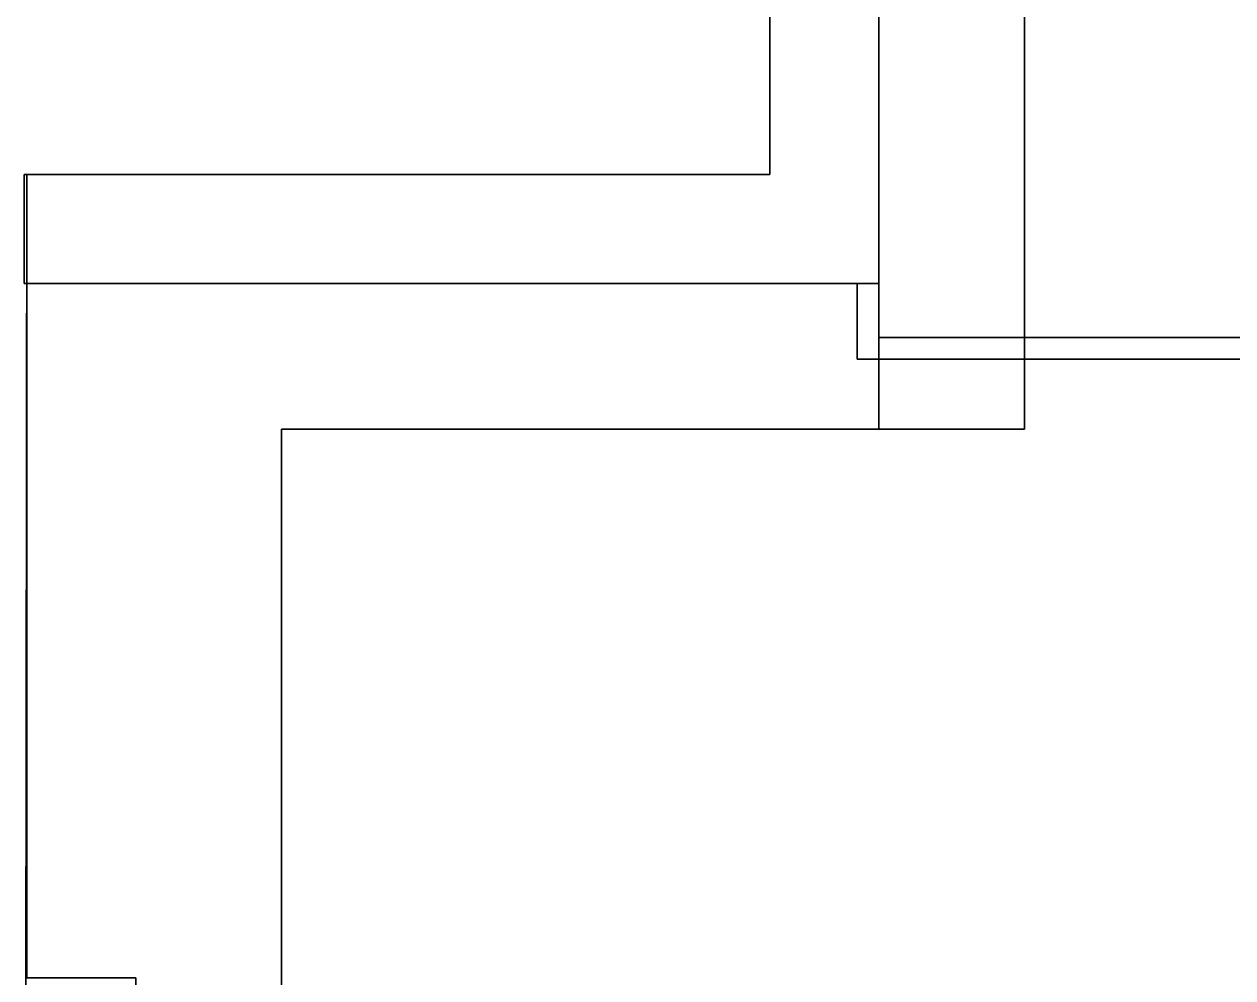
# Model space of a CAD drawing. Extents: x 0 to 7800, y -5130 to 1.
# Drawn here: x 0 to 1662, y -2660 to -1348 of the extents above; entities that cross this region are included whole.
import ezdxf

# ---------------------------------------------------------------- set-up
doc = ezdxf.new("R2010")
doc.units = 0
for name, color, linetype in [('LAYER0', 7, 'CONTINUOUS'), ('LAYER1', 7, 'CONTINUOUS'), ('LAYER2', 7, 'CONTINUOUS'), ('LAYER3', 2, 'CONTINUOUS'), ('LAYER908', 2, 'CONTINUOUS')]:
    doc.layers.add(name, color=color, linetype=linetype)

msp = doc.modelspace()

# ---------------------------------------------------------------- linework, layer by layer
at = {"layer": 'LAYER0'}
for points, invisible_edges in [([(4030.693, -54.002, -5), (1025.693, -1555.002, -5), (1025.693, -54.002, -5), (4030.693, -54.002, -5)], 1), ([(1025.693, -1555.002, -5), (4030.693, -54.002, -5), (1412.693, -4773.002, -5), (1025.693, -1555.002, -5)], 7), ([(1025.693, -54.002), (1025.693, -1555.002, -5), (1025.693, -1555.002), (1025.693, -54.002)], 1), ([(1025.693, -1555.002, -5), (1025.693, -54.002), (1025.693, -54.002, -5), (1025.693, -1555.002, -5)], 1), ([(1025.693, -1555.002), (1412.693, -4773.002), (1025.693, -54.002), (1025.693, -1555.002)], 3), ([(1025.693, -54.002), (1412.693, -4773.002), (4030.693, -54.002), (1025.693, -54.002)], 3), ([(1412.693, -4773.002, -5), (4030.693, -54.002, -5), (1412.693, -5130.002, -5), (1412.693, -4773.002, -5)], 3), ([(1412.693, -5130.002, -5), (4030.693, -54.002, -5), (2602.693, -4730.002, -5), (1412.693, -5130.002, -5)], 7), ([(4030.693, -54.002), (1412.693, -4773.002), (2602.693, -4730.002), (4030.693, -54.002)], 7), ([(3.6928, -1555.002, -5), (1412.693, -4773.002, -5), (0.0028, -4773.002, -5), (3.6928, -1555.002, -5)], 1), ([(3.6928, -1555.002), (0.0028, -4773.002, -5), (0.0028, -4773.002), (3.6928, -1555.002)], 1), ([(0.0028, -4773.002, -5), (3.6928, -1555.002), (3.6928, -1555.002, -5), (0.0028, -4773.002, -5)], 1), ([(1412.693, -4773.002), (3.6928, -1555.002), (0.0028, -4773.002), (1412.693, -4773.002)], 1), ([(1412.693, -4773.002, -5), (3.6928, -1555.002, -5), (1025.693, -1555.002, -5), (1412.693, -4773.002, -5)], 5), ([(3.6928, -1555.002), (1025.693, -1555.002, -5), (3.6928, -1555.002, -5), (3.6928, -1555.002)], 1), ([(1025.693, -1555.002, -5), (3.6928, -1555.002), (1025.693, -1555.002), (1025.693, -1555.002, -5)], 1), ([(3.6928, -1555.002), (1412.693, -4773.002), (1025.693, -1555.002), (3.6928, -1555.002)], 3)]:
    msp.add_3dface(points, dxfattribs=dict(at, invisible_edges=invisible_edges))
at = {"layer": 'LAYER1'}
for points, invisible_edges in [([(1175.694, -1705), (1145.694, -1809), (1145.694, -1705), (1175.694, -1705)], 1), ([(1145.694, -1809), (1175.694, -1705), (1175.694, -1779), (1145.694, -1809)], 5), ([(1145.694, -1705, 10), (1145.694, -1809), (1145.694, -1809, 10), (1145.694, -1705, 10)], 1), ([(1145.694, -1809), (1145.694, -1705, 10), (1145.694, -1705), (1145.694, -1809)], 1), ([(1145.694, -1705, 10), (1175.694, -1705), (1145.694, -1705), (1145.694, -1705, 10)], 1), ([(1175.694, -1705), (1145.694, -1705, 10), (1175.694, -1705, 10), (1175.694, -1705)], 1), ([(1145.694, -1809, 10), (1175.694, -1779, 10), (1145.694, -1705, 10), (1145.694, -1809, 10)], 3), ([(1175.694, -1705, 10), (1145.694, -1705, 10), (1175.694, -1779, 10), (1175.694, -1705, 10)], 2), ([(1175.694, -1705), (1175.694, -1779, 10), (1175.694, -1779), (1175.694, -1705)], 1), ([(1175.694, -1779, 10), (1175.694, -1705), (1175.694, -1705, 10), (1175.694, -1779, 10)], 1), ([(1145.694, -1809), (1175.694, -1779), (3151.694, -1809), (1145.694, -1809)], 3), ([(1175.694, -1779, 10), (1145.694, -1809, 10), (3151.694, -1809, 10), (1175.694, -1779, 10)], 5), ([(3151.694, -1809), (1175.694, -1779), (3151.694, -1779), (3151.694, -1809)], 1), ([(1175.694, -1779, 10), (3151.694, -1779), (1175.694, -1779), (1175.694, -1779, 10)], 1), ([(3151.694, -1779), (1175.694, -1779, 10), (3151.694, -1779, 10), (3151.694, -1779)], 1), ([(1175.694, -1779, 10), (3151.694, -1809, 10), (3151.694, -1779, 10), (1175.694, -1779, 10)], 1), ([(3151.694, -1809, 10), (1145.694, -1809), (3151.694, -1809), (3151.694, -1809, 10)], 1), ([(1145.694, -1809), (3151.694, -1809, 10), (1145.694, -1809, 10), (1145.694, -1809)], 1)]:
    msp.add_3dface(points, dxfattribs=dict(at, invisible_edges=invisible_edges))
at = {"layer": 'LAYER2'}
for points, invisible_edges in [([(1025.693, -54.002), (1175.693, -204.002), (1025.693, -1555.002), (1025.693, -54.002)], 3), ([(1025.693, -54.002, 2657), (1025.693, -1555.002), (1025.693, -1555.002, 2657), (1025.693, -54.002, 2657)], 1), ([(1025.693, -1555.002), (1025.693, -54.002, 2657), (1025.693, -54.002), (1025.693, -1555.002)], 1), ([(1175.693, -1705.002), (1025.693, -1555.002), (1175.693, -204.002), (1175.693, -1705.002)], 3), ([(1175.693, -204.002), (1175.693, -1705.002, 2657), (1175.693, -1705.002), (1175.693, -204.002)], 1), ([(1175.693, -1705.002, 2657), (1175.693, -204.002), (1175.693, -204.002, 2657), (1175.693, -1705.002, 2657)], 1), ([(1025.693, -1555.002), (0.0028, -1705.002), (0.0028, -1555.002), (1025.693, -1555.002)], 1), ([(0.0028, -1705.002), (1025.693, -1555.002), (1175.693, -1705.002), (0.0028, -1705.002)], 3), ([(0.0028, -1555.002, 2657), (1025.693, -1555.002), (0.0028, -1555.002), (0.0028, -1555.002, 2657)], 1), ([(1025.693, -1555.002), (0.0028, -1555.002, 2657), (1025.693, -1555.002, 2657), (1025.693, -1555.002)], 1), ([(0.0028, -1555.002, 2657), (0.0028, -1705.002), (0.0028, -1705.002, 2657), (0.0028, -1555.002, 2657)], 1), ([(0.0028, -1705.002), (0.0028, -1555.002, 2657), (0.0028, -1555.002), (0.0028, -1705.002)], 1), ([(1175.693, -1705.002, 2657), (0.0028, -1705.002), (1175.693, -1705.002), (1175.693, -1705.002, 2657)], 1), ([(0.0028, -1705.002), (1175.693, -1705.002, 2657), (0.0028, -1705.002, 2657), (0.0028, -1705.002)], 1)]:
    msp.add_3dface(points, dxfattribs=dict(at, invisible_edges=invisible_edges))
at = {"layer": 'LAYER3', "invisible_edges": 1}
for points in [[(1175.695, -404, 2657), (1175.695, -1905, 2400), (1175.695, -1905, 2657), (1175.695, -404, 2657)], [(1175.695, -1905, 2400), (1175.695, -404, 2657), (1175.695, -404, 2400), (1175.695, -1905, 2400)], [(1375.695, -404, 2400), (1175.695, -1905, 2400), (1175.695, -404, 2400), (1375.695, -404, 2400)], [(1175.695, -1905, 2400), (1375.695, -404, 2400), (1375.695, -1905, 2400), (1175.695, -1905, 2400)], [(1375.695, -1905, 2657), (1175.695, -404, 2657), (1175.695, -1905, 2657), (1375.695, -1905, 2657)], [(1175.695, -404, 2657), (1375.695, -1905, 2657), (1375.695, -404, 2657), (1175.695, -404, 2657)], [(1375.695, -404, 2400), (1375.695, -1905, 2657), (1375.695, -1905, 2400), (1375.695, -404, 2400)], [(1375.695, -1905, 2657), (1375.695, -404, 2400), (1375.695, -404, 2657), (1375.695, -1905, 2657)], [(1375.695, -1905, 2657), (1175.695, -1905, 2400), (1375.695, -1905, 2400), (1375.695, -1905, 2657)], [(1175.695, -1905, 2400), (1375.695, -1905, 2657), (1175.695, -1905, 2657), (1175.695, -1905, 2400)]]:
    msp.add_3dface(points, dxfattribs=at)
at = {"layer": 'LAYER908'}
for points, invisible_edges in [([(3.6947, -1705, 2397), (353.6947, -1905, 2397), (3.6947, -2660, 2397), (3.6947, -1705, 2397)], 3), ([(353.6947, -1905, 2397), (3.6947, -1705, 2397), (1175.695, -1705, 2397), (353.6947, -1905, 2397)], 5), ([(3.6947, -1705, 2656), (3.6947, -2660, 2397), (3.6947, -2660, 2656), (3.6947, -1705, 2656)], 1), ([(3.6947, -2660, 2397), (3.6947, -1705, 2656), (3.6947, -1705, 2397), (3.6947, -2660, 2397)], 1), ([(3.6947, -1705, 2656), (1175.695, -1705, 2397), (3.6947, -1705, 2397), (3.6947, -1705, 2656)], 1), ([(1175.695, -1705, 2397), (3.6947, -1705, 2656), (1175.695, -1705, 2656), (1175.695, -1705, 2397)], 1), ([(153.6947, -2660, 2656), (3.6947, -1705, 2656), (3.6947, -2660, 2656), (153.6947, -2660, 2656)], 1), ([(3.6947, -1705, 2656), (153.6947, -2660, 2656), (353.6947, -1905, 2656), (3.6947, -1705, 2656)], 7), ([(3.6947, -1705, 2656), (353.6947, -1905, 2656), (1175.695, -1705, 2656), (3.6947, -1705, 2656)], 3), ([(353.6947, -1905, 2397), (1175.695, -1705, 2397), (1175.695, -1905, 2397), (353.6947, -1905, 2397)], 1), ([(1175.695, -1705, 2656), (353.6947, -1905, 2656), (1175.695, -1905, 2656), (1175.695, -1705, 2656)], 1), ([(1175.695, -1705, 2397), (1175.695, -1905, 2656), (1175.695, -1905, 2397), (1175.695, -1705, 2397)], 1), ([(1175.695, -1905, 2656), (1175.695, -1705, 2397), (1175.695, -1705, 2656), (1175.695, -1905, 2656)], 1), ([(3.6947, -2660, 2397), (353.6947, -1905, 2397), (153.6947, -2660, 2397), (3.6947, -2660, 2397)], 3), ([(153.6947, -2660, 2397), (353.6947, -1905, 2397), (153.6947, -4623, 2397), (153.6947, -2660, 2397)], 3), ([(353.6947, -4623, 2397), (153.6947, -4623, 2397), (353.6947, -1905, 2397), (353.6947, -4623, 2397)], 2), ([(353.6947, -1905, 2656), (153.6947, -2660, 2656), (353.6947, -4623, 2656), (353.6947, -1905, 2656)], 3), ([(1175.695, -1905, 2656), (353.6947, -1905, 2397), (1175.695, -1905, 2397), (1175.695, -1905, 2656)], 1), ([(353.6947, -1905, 2397), (1175.695, -1905, 2656), (353.6947, -1905, 2656), (353.6947, -1905, 2397)], 1), ([(353.6947, -1905, 2397), (353.6947, -4623, 2656), (353.6947, -4623, 2397), (353.6947, -1905, 2397)], 1), ([(353.6947, -4623, 2656), (353.6947, -1905, 2397), (353.6947, -1905, 2656), (353.6947, -4623, 2656)], 1), ([(153.6947, -2660, 2656), (3.6947, -2660, 2397), (153.6947, -2660, 2397), (153.6947, -2660, 2656)], 1), ([(3.6947, -2660, 2397), (153.6947, -2660, 2656), (3.6947, -2660, 2656), (3.6947, -2660, 2397)], 1), ([(153.6947, -2660, 2656), (153.6947, -4623, 2397), (153.6947, -4623, 2656), (153.6947, -2660, 2656)], 1), ([(153.6947, -4623, 2397), (153.6947, -2660, 2656), (153.6947, -2660, 2397), (153.6947, -4623, 2397)], 1), ([(353.6947, -4623, 2656), (153.6947, -2660, 2656), (153.6947, -4623, 2656), (353.6947, -4623, 2656)], 1)]:
    msp.add_3dface(points, dxfattribs=dict(at, invisible_edges=invisible_edges))

# ---------------------------------------------------------------- meshes
at = {"layer": 'LAYER2'}
mesh = msp.add_polymesh((14, 2), dxfattribs=at)
for k, corner in enumerate([(1175.695, -1705, 2657), (-0.0002, -1705, 2657), (1175.695, -204, 2657), (1175.695, -1705, 2657), (3880.695, -204, 2657), (1175.695, -204, 2657), (3880.695, -439, 2657), (3880.695, -204, 2657), (5280.695, -439, 2657), (3880.695, -439, 2657), (5280.695, -149, 2657), (5280.695, -439, 2657), (7049.695, -149, 2657), (5280.695, -149, 2657), (7049.695, -289, 2657), (7049.695, -149, 2657), (7649.695, -289, 2657), (7049.695, -289, 2657), (7649.695, -1684, 2657), (7649.695, -289, 2657), (7049.695, -1684, 2657), (7649.695, -1684, 2657), (7049.695, -1779, 2657), (7049.695, -1684, 2657), (3151.695, -1779, 2657), (7049.695, -1779, 2657), (3151.695, -1929, 2657), (7199.695, -1929, 2657)]):
    mesh.set_mesh_vertex(divmod(k, 2), corner)

doc.saveas('drawing.dxf')
